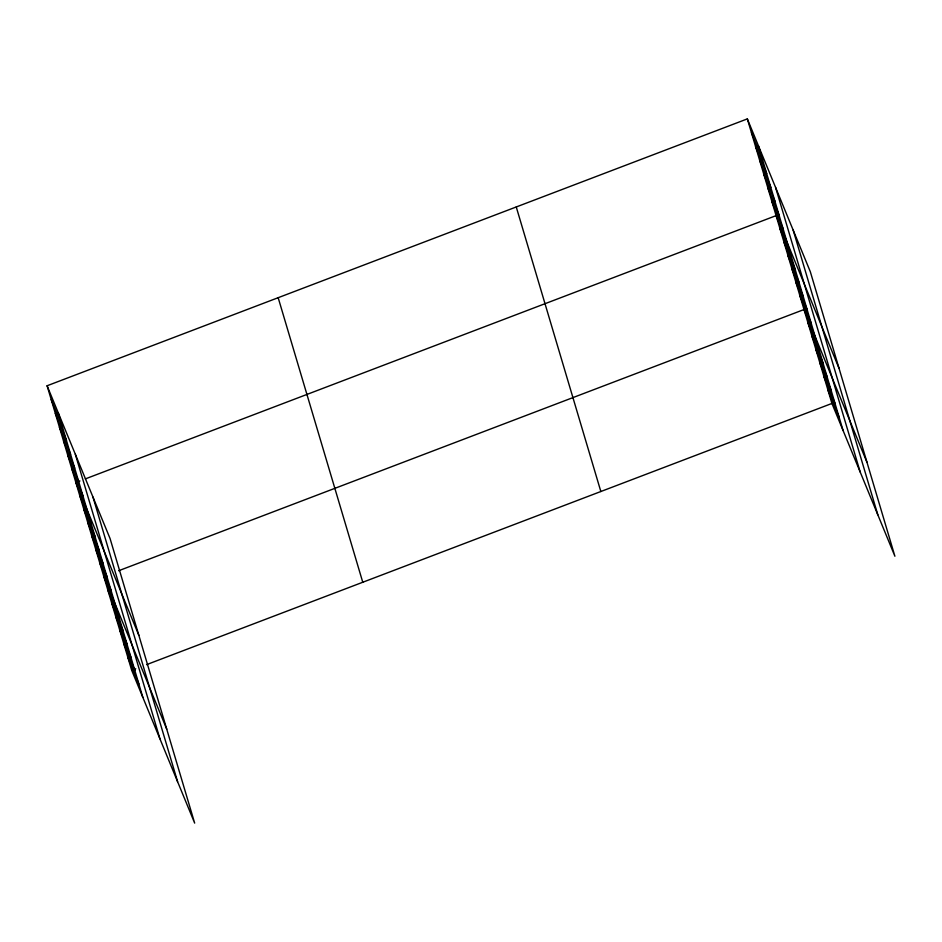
<?xml version="1.0" encoding="UTF-8"?>
<svg xmlns="http://www.w3.org/2000/svg" width="942" height="942" viewBox="0 0 942 942"><rect width="100%" height="100%" fill="white"/><g stroke="black" fill="none" stroke-linecap="round" stroke-linejoin="round"><path stroke-width="1.41" d="M47.1 385.761L110.073 538.553L194.664 823.108L131.692 670.315L47.1 385.761L747.336 118.892L810.308 271.685L894.9 556.239L831.927 403.447L747.336 118.892M79.917 480.962L75.866 482.516L138.839 635.308M85.322 478.901L776.09 215.636L839.075 368.428M106.481 575.385L103.773 576.41L166.758 729.202M118.645 570.746L804.009 309.541L866.981 462.334M131.692 670.315L135.742 668.773M146.552 664.652L831.927 403.447M751.445 132.716L762.584 159.751M755.555 146.528L766.694 173.575M759.652 160.352L770.803 187.399M763.762 174.176L774.913 201.211M767.871 188L779.022 215.035M771.981 201.812L783.132 228.859M780.082 229.059L791.221 256.094M784.074 242.471L795.213 269.506M788.054 255.883L799.205 282.918M792.045 269.294L803.185 296.341M796.037 282.706L807.176 309.753M800.017 296.129L811.168 323.165M808.001 322.953L819.14 350M811.98 336.365L823.131 363.412M815.972 349.788L827.111 376.824M819.964 363.2L831.103 390.235M823.944 376.612L835.095 403.659M827.936 390.023L839.075 417.07M51.209 399.585L62.349 426.62M55.319 413.408L66.458 440.444M59.428 427.221L70.568 454.268M63.538 441.044L74.677 468.092M67.647 454.868L78.787 481.904M71.757 468.692L82.896 495.728M79.846 495.928L90.997 522.963M83.838 509.339L94.977 536.375M87.83 522.751L98.969 549.798M91.81 536.175L102.961 563.21M95.801 549.586L106.941 576.622M99.793 562.998L110.932 590.033M107.765 589.833L118.904 616.869M111.757 603.245L122.896 630.28M115.736 616.657L126.887 643.692M119.728 630.068L130.867 657.116M123.72 643.48L134.859 670.527M127.7 656.904L138.851 683.939M793.199 230.189L877.791 514.744M775.584 187.434L860.176 471.977M758.475 145.928L843.066 430.482M516.251 206.957L600.843 491.512M278.173 297.696L362.764 582.25M92.975 497.058L177.567 781.613M75.348 454.303L159.94 738.858M58.251 412.808L142.831 697.351"/></g></svg>
